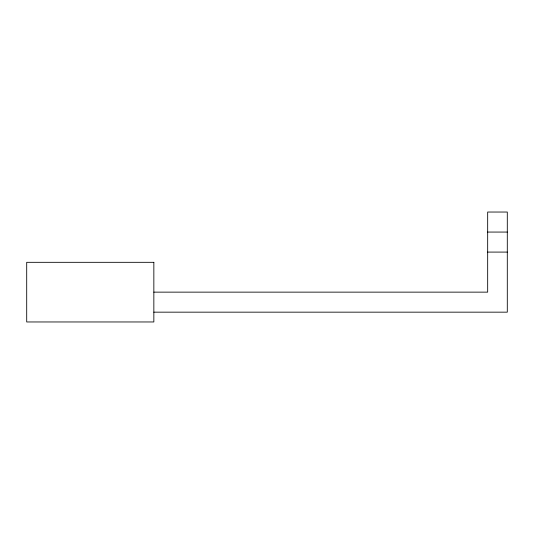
<?xml version="1.0" encoding="UTF-8"?>
<svg xmlns="http://www.w3.org/2000/svg" width="534" height="534" viewBox="0 0 534 534"><rect width="100%" height="100%" fill="white"/><g stroke="black" fill="none" stroke-linecap="round" stroke-linejoin="round"><path stroke-width="0.8" d="M487.669 232.063L507.3 232.063M487.669 252.088L507.3 252.088M153.845 292.138L487.669 292.138L487.669 212.038L507.3 212.038L507.3 312.163L153.845 312.163M153.845 262.321L26.7 262.321L26.7 321.962L153.845 321.962L153.845 262.321"/></g></svg>
